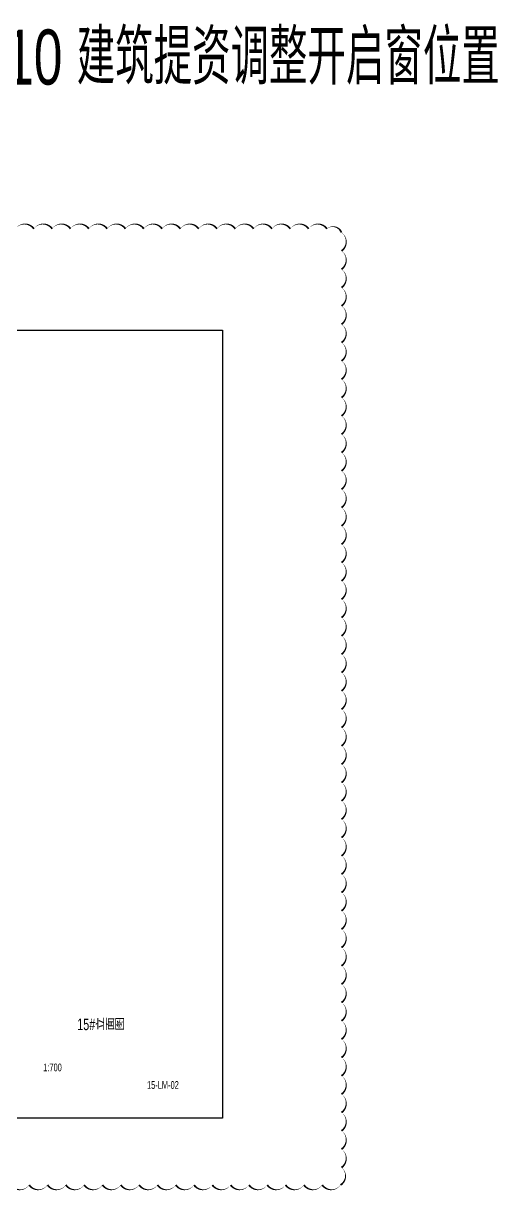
# Model space of a CAD drawing. Extents: x 1849385 to 2804940, y -773301 to -409130.
# Drawn here: x 2675443 to 2804940, y -728228 to -409857 of the extents above; entities that cross this region are included whole.
import ezdxf
from ezdxf.enums import TextEntityAlignment as Align

# ---------------------------------------------------------------- set-up
doc = ezdxf.new("R2010")
doc.units = 0
for name, color, linetype in [('#标注', 1, 'Continuous'), ('C-SHET-SHBD', 4, 'Continuous'), ('dim', 7, 'Continuous')]:
    doc.layers.add(name, color=color, linetype=linetype)
doc.layers.add('疑问', color=1, linetype='Continuous', plot=False)
doc.styles.add('#文字', font='jrs.shx', dxfattribs={"width": 0.7, "bigfont": 'hztxt.shx'})
doc.styles.add('XD2008', font='@1romans.shx', dxfattribs={"width": 0.7, "bigfont": '!hztxt.shx'})

# ---------------------------------------------------------------- blocks, each defined once
blk = doc.blocks.new('A3文本框')
at = {"layer": 'Defpoints', "ltscale": 500}
blk.add_lwpolyline([(10, -10), (-420, -10), (-420, 297), (10, 297)], close=True, dxfattribs=at)
at = {"layer": 'C-SHET-SHBD', "style": 'XD2008', "width": 0.7}
for tag, height, p in [('子项名称', 4.5, (-37.49, 35.41)), ('图名', 4.5, (-37.49, 24.27)), ('比例', 3, (-56.3, 8.25)), ('MQJD-01', 3, (-13.24, 2.27))]:
    blk.add_attdef(tag, text='', height=height, dxfattribs=at).set_placement(p, align=Align.CENTER)

msp = doc.modelspace()

# ---------------------------------------------------------------- linework, layer by layer
at = {"layer": '#标注', "color": 6}
msp.add_lwpolyline([(2673325.8, -465894.5, 0, 500, -0.52056705), (2678325.8, -465894.5, 0, 500, -0.52056705), (2683325.8, -465894.5, 0, 500, -0.52056705), (2688325.8, -465894.5, 0, 500, -0.52056705), (2693325.8, -465894.5, 0, 500, -0.52056705), (2698325.8, -465894.5, 0, 500, -0.52056705), (2703325.8, -465894.5, 0, 500, -0.52056705), (2708325.8, -465894.5, 0, 500, -0.52056705), (2713325.8, -465894.5, 0, 500, -0.52056705), (2718325.8, -465894.5, 0, 500, -0.52056705), (2723325.8, -465894.5, 0, 500, -0.52056705), (2728325.8, -465894.5, 0, 500, -0.52056705), (2733325.8, -465894.5, 0, 500, -0.52056705), (2738325.8, -465894.5, 0, 500, -0.52056705), (2743325.8, -465894.5, 0, 500, -0.52056705), (2748325.8, -465894.5, 0, 500, -0.52056705), (2753325.8, -465894.5, 0, 500, -0.52056705), (2758325.8, -465894.5, 0, 500, -0.52056705), (2762294.7, -466925.6, 0, 500, -0.52056705), (2762294.7, -471925.6, 0, 500, -0.52056705), (2762294.7, -476925.6, 0, 500, -0.52056705), (2762294.7, -481925.6, 0, 500, -0.52056705), (2762294.7, -486925.6, 0, 500, -0.52056705), (2762294.7, -491925.6, 0, 500, -0.52056705), (2762294.7, -496925.6, 0, 500, -0.52056705), (2762294.7, -501925.6, 0, 500, -0.52056705), (2762294.7, -506925.6, 0, 500, -0.52056705), (2762294.7, -511925.6, 0, 500, -0.52056705), (2762294.7, -516925.6, 0, 500, -0.52056705), (2762294.7, -521925.6, 0, 500, -0.52056705), (2762294.7, -526925.6, 0, 500, -0.52056705), (2762294.7, -531925.6, 0, 500, -0.52056705), (2762294.7, -536925.6, 0, 500, -0.52056705), (2762294.7, -541925.6, 0, 500, -0.52056705), (2762294.7, -546925.6, 0, 500, -0.52056705), (2762294.7, -551925.6, 0, 500, -0.52056705), (2762294.7, -556925.6, 0, 500, -0.52056705), (2762294.7, -561925.6, 0, 500, -0.52056705), (2762294.7, -566925.6, 0, 500, -0.52056705), (2762294.7, -571925.6, 0, 500, -0.52056705), (2762294.7, -576925.6, 0, 500, -0.52056705), (2762294.7, -581925.6, 0, 500, -0.52056705), (2762294.7, -586925.6, 0, 500, -0.52056705), (2762294.7, -591925.6, 0, 500, -0.52056705), (2762294.7, -596925.6, 0, 500, -0.52056705), (2762294.7, -601925.6, 0, 500, -0.52056705), (2762294.7, -606925.6, 0, 500, -0.52056705), (2762294.7, -611925.6, 0, 500, -0.52056705), (2762294.7, -616925.6, 0, 500, -0.52056705), (2762294.7, -621925.6, 0, 500, -0.52056705), (2762294.7, -626925.6, 0, 500, -0.52056705), (2762294.7, -631925.6, 0, 500, -0.52056705), (2762294.7, -636925.6, 0, 500, -0.52056705), (2762294.7, -641925.6, 0, 500, -0.52056705), (2762294.7, -646925.6, 0, 500, -0.52056705), (2762294.7, -651925.6, 0, 500, -0.52056705), (2762294.7, -656925.6, 0, 500, -0.52056705), (2762294.7, -661925.6, 0, 500, -0.52056705), (2762294.7, -666925.6, 0, 500, -0.52056705), (2762294.7, -671925.6, 0, 500, -0.52056705), (2762294.7, -676925.6, 0, 500, -0.52056705), (2762294.7, -681925.6, 0, 500, -0.52056705), (2762294.7, -686925.6, 0, 500, -0.52056705), (2762294.7, -691925.6, 0, 500, -0.52056705), (2762294.7, -696925.6, 0, 500, -0.52056705), (2762294.7, -701925.6, 0, 500, -0.52056705), (2762294.7, -706925.6, 0, 500, -0.52056705), (2762294.7, -711925.6, 0, 500, -0.52056705), (2762294.7, -716925.6, 0, 500, -0.52056705), (2762294.7, -721925.6, 0, 500, -0.52056705), (2762044.6, -726675.4, 0, 500, -0.52056705), (2757044.6, -726675.4, 0, 500, -0.52056705), (2752044.6, -726675.4, 0, 500, -0.52056705), (2747044.6, -726675.4, 0, 500, -0.52056705), (2742044.6, -726675.4, 0, 500, -0.52056705), (2737044.6, -726675.4, 0, 500, -0.52056705), (2732044.6, -726675.4, 0, 500, -0.52056705), (2727044.6, -726675.4, 0, 500, -0.52056705), (2722044.6, -726675.4, 0, 500, -0.52056705), (2717044.6, -726675.4, 0, 500, -0.52056705), (2712044.6, -726675.4, 0, 500, -0.52056705), (2707044.6, -726675.4, 0, 500, -0.52056705), (2702044.6, -726675.4, 0, 500, -0.52056705), (2697044.6, -726675.4, 0, 500, -0.52056705), (2692044.6, -726675.4, 0, 500, -0.52056705), (2687044.6, -726675.4, 0, 500, -0.52056705), (2682044.6, -726675.4, 0, 500, -0.52056705), (2677044.6, -726675.4, 0, 500, -0.52056705), (2672044.6, -726675.4, 0, 500, -0.52056705)], format="xyseb", dxfattribs=at)

# ---------------------------------------------------------------- block references
at = {"layer": 'dim', "color": 0}
ref = msp.add_blockref('A3文本框', (2722822.4, -701441.4), dxfattribs=dict(at, xscale=700, yscale=700, zscale=700))
ref.add_attrib('图名', '15#立面图', dxfattribs={"layer": 'C-SHET-SHBD', "height": 3150, "style": 'XD2008', "width": 0.7}).set_placement((2696579.9, -684452.9), align=Align.CENTER)
ref.add_attrib('MQJD-01', '15-LM-02', dxfattribs={"layer": 'C-SHET-SHBD', "height": 2100, "style": 'XD2008', "width": 0.7}).set_placement((2713551.1, -700456.1), align=Align.CENTER)
ref.add_attrib('比例', '1:700', dxfattribs={"layer": 'C-SHET-SHBD', "height": 2100, "style": 'XD2008', "width": 0.7}).set_placement((2683412.3, -695663.1), align=Align.CENTER)

# ---------------------------------------------------------------- texts
at = {"layer": '疑问', "color": 3, "style": '#文字', "width": 0.7}
msp.add_text('2024.07.10 建筑提资调整开启窗位置', height=15000, dxfattribs=at).set_placement((2615843.6, -419042.8), align=Align.MIDDLE_LEFT)

doc.saveas('drawing.dxf')
